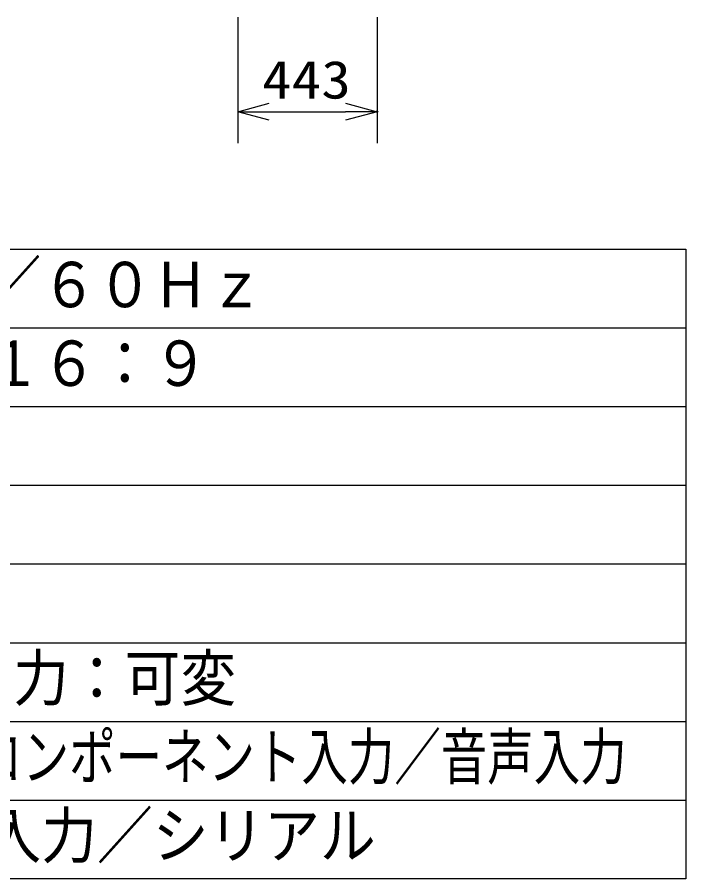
# Model space of a CAD drawing. Units: millimetres, scale not verified. Extents: x -63 to 63, y -57 to 57.
# Drawn here: x 20 to 62.5, y -56.5 to -1.8 of the extents above; entities that cross this region are included whole.
import ezdxf
from ezdxf.enums import TextEntityAlignment as Align

# ---------------------------------------------------------------- set-up
doc = ezdxf.new("R2010")
doc.units = ezdxf.units.MM
doc.header["$LTSCALE"] = 0.190236
doc.header["$PDMODE"] = 32
doc.header["$PDSIZE"] = 0.0951
for name, color, linetype in [('0-0_MOJI1', 2, 'Continuous'), ('0-2_WAKU', 1, 'Continuous'), ('0-3_GAIKEI', 1, 'Continuous'), ('0-4_SUNPO', 3, 'Continuous')]:
    doc.layers.add(name, color=color, linetype=linetype)
doc.styles.add('ＭＳ ゴシック', font='')
doc.styles.get('ＭＳ ゴシック').set_extended_font_data('MS Gothic')

# ---------------------------------------------------------------- blocks, each defined once
blk = doc.blocks.new('_OPEN30')
at = {"layer": '0-4_SUNPO', "color": 7}
blk.add_line((0, 0), (-1, 0), dxfattribs=at)
blk.add_lwpolyline([(-1, 0.26795), (0, 0), (-1, -0.26795)], dxfattribs=at)

msp = doc.modelspace()

# ---------------------------------------------------------------- linework, layer by layer
at = {"layer": '0-2_WAKU', "color": 4}
msp.add_line((-62.5001, -16.5), (62.5001, -16.5), dxfattribs=at)
at = {"layer": '0-2_WAKU'}
for p, q in [((-62.5001, -21.5), (62.5001, -21.5)), ((-62.5001, -26.5), (62.5001, -26.5)), ((-62.5001, -31.5001), (62.5001, -31.5001)), ((-62.5001, -36.5001), (62.5001, -36.5001)), ((-62.5001, -41.5001), (62.5001, -41.5001)), ((-62.5001, -46.5001), (62.5001, -46.5001)), ((-62.5001, -51.5001), (62.5001, -51.5001))]:
    msp.add_line(p, q, dxfattribs=at)
at = {"layer": '0-2_WAKU', "color": 4}
msp.add_lwpolyline([(62.5001, -16.5), (62.5001, -56.5001), (-62.5001, -56.5001)], dxfattribs=at)
at = {"layer": '0-3_GAIKEI', "color": 3}
for p, q in [((34.0292, -1.7635), (34.0292, -9.7635)), ((42.8809, -1.7635), (42.8809, -9.7635)), ((36.0292, -7.7635), (40.8809, -7.7635))]:
    msp.add_line(p, q, dxfattribs=at)
at = {"layer": '0-4_SUNPO', "color": 7}
msp.add_point((42.8809, -7.7635), dxfattribs=at)

# ---------------------------------------------------------------- block references
at = {"layer": '0-3_GAIKEI', "xscale": 2, "yscale": 2, "rotation": 180}
msp.add_blockref('_OPEN30', (34.0292, -7.7635), dxfattribs=at)
at = {"layer": '0-3_GAIKEI', "xscale": 2, "yscale": 2}
msp.add_blockref('_OPEN30', (42.8809, -7.7635), dxfattribs=at)

# ---------------------------------------------------------------- texts
at = {"layer": '0-0_MOJI1', "style": 'ＭＳ ゴシック'}
for s, width, p in [('ＡＣ２００Ｖ\u3000５０Ｈｚ／６０Ｈｚ', 0.9, (-21, -21.0552)), ('８５型（２１６７ｃｍ）１６：９', 0.9, (-21, -26.0552)), ('ＲＣＡ×２（左・右） 出力：可変', 0.9, (-21, -46.0552)), ('ＤＶＩ－Ｄ入力／音声入力／コンポーネント入力／音声入力', 0.75, (-21, -51.0552)), ('ＬＡＮ／ＰＣ入力／音声入力／シリアル', 0.9, (-21, -56.0552))]:
    msp.add_text(s, height=2.887, dxfattribs=dict(at, width=width)).set_placement(p, align=Align.BOTTOM_LEFT)
at = {"layer": '0-3_GAIKEI', "color": 3, "style": 'ＭＳ ゴシック', "width": 1.15}
msp.add_text('443', height=2.406, dxfattribs=at).set_placement((35.5679, -7.6539), align=Align.BOTTOM_LEFT)

doc.saveas('drawing.dxf')
